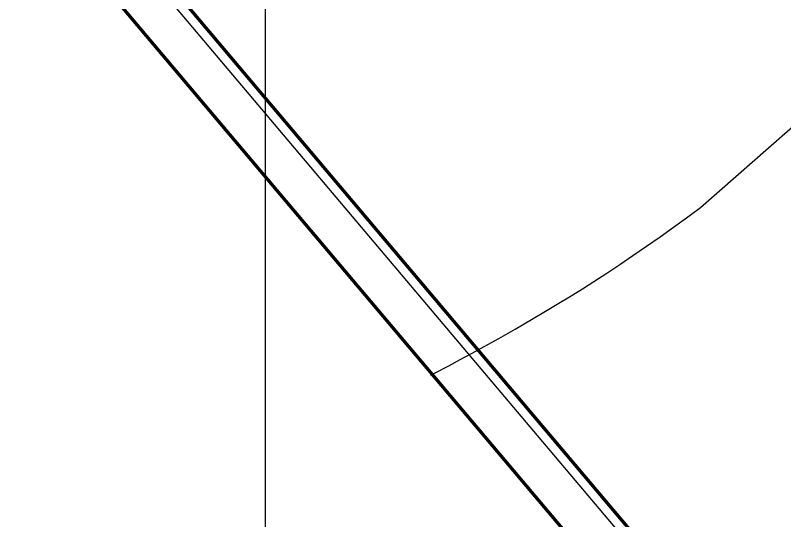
# Model space of a CAD drawing. Header units: millimetres. Extents: x 37412591 to 74834139, y 4258245 to 8527567.
# Drawn here: x 37413377.2 to 37413754.9, y 4260054.7 to 4260302.7 of the extents above; entities that cross this region are included whole.
import ezdxf

# ---------------------------------------------------------------- set-up
doc = ezdxf.new("R2010")
doc.units = ezdxf.units.MM
for name, color, linetype in [('6号煤底板等高线', 7, 'Continuous'), ('井田边界', 7, 'Continuous'), ('钻孔', 7, 'Continuous')]:
    doc.layers.add(name, color=color, linetype=linetype)
doc.layers.add('保安煤柱线', color=1, linetype='线圈线（保安煤柱线） ----0-----0----0-----0----0-----0--', lineweight=30)
doc.styles.get("Standard").update_dxf_attribs({"font": 'simfang.ttf', "width": 0.6667})
doc.linetypes.add('FENCELINE1', pattern='A,6.35,-2.54,[133,ltypeshp.shx,S=2.54,R=0,X=-2.54,Y=0],-2.54,25.4', length=36.83)
doc.linetypes.add('井田境界', pattern='A,10,-4,["+",Standard,S=4,R=0,X=-2,Y=-2],-4,10', length=28)
doc.linetypes.add('线圈线（保安煤柱线） ----0-----0----0-----0----0-----0--', pattern='A,14.5,-2,[133,ltypeshp.shx,S=0.5,R=0,X=0,Y=0],-3,25.4', length=44.9)

msp = doc.modelspace()

# ---------------------------------------------------------------- linework, layer by layer
at = {"color": 3, "lineweight": 100, "ltscale": 10}
msp.add_polyline3d([(37415661.38, 4263247.38, 0), (37416018.55, 4261181.59, 0), (37416028.51, 4260479.55, 0), (37416063.68, 4259635.34, 0), (37416077.34, 4259307.43, 0), (37416079.21, 4259262.51, 0), (37415873.11, 4258928.31, 0), (37415672.63, 4258832.98, 0), (37415452.62, 4258728.36, 0), (37415109.19, 4258629.51, 0), (37414924.15, 4258576.4, 0), (37412941.65, 4260923.05, 0), (37413501.52, 4261401.53, 0)], dxfattribs=at)
at = {"layer": '6号煤底板等高线', "elevation": 3681.95}
msp.add_lwpolyline([(37413581.22, 4260126.19), (37413583.63, 4260127.43), (37413590, 4260130.74), (37413595.66, 4260133.75), (37413601.41, 4260136.86), (37413607.35, 4260140.13), (37413614.54, 4260144.16), (37413622.53, 4260148.72), (37413630.59, 4260153.39), (37413638.35, 4260157.96), (37413644.11, 4260161.4), (37413650.04, 4260165.01), (37413655.69, 4260168.53), (37413661.29, 4260172.1), (37413667.62, 4260176.23), (37413673.93, 4260180.42), (37413680.46, 4260184.83), (37413687.12, 4260189.41), (37413693.81, 4260194.09), (37413700.37, 4260198.75), (37413706.8, 4260203.39), (37413713.01, 4260207.96), (37413713.56, 4260208.36), (37413816.45, 4260298.63)], dxfattribs=at)
at = {"layer": '井田边界', "color": 0, "linetype": '井田境界', "lineweight": 100, "ltscale": 5}
msp.add_lwpolyline([(37416043.52, 4261183.92), (37416053.51, 4260479.91), (37416104.51, 4259255.91), (37415890.51, 4258908.9), (37415461.5, 4258704.9), (37414915.5, 4258547.9), (37412906.49, 4260925.93), (37415678.53, 4263294.94)], close=True, dxfattribs=at)
at = {"layer": '保安煤柱线', "color": 1, "linetype": 'FENCELINE1', "lineweight": 30, "ltscale": 2}
msp.add_line((37412934.63, 4260923.63, 4911.4), (37414922.44, 4258570.71, 4911.4), dxfattribs=at)
at = {"layer": '钻孔'}
msp.add_line((37413500, 4258550.3, 4910.12), (37413500, 4262025.13, 4910.12), dxfattribs=at)

doc.saveas('drawing.dxf')
